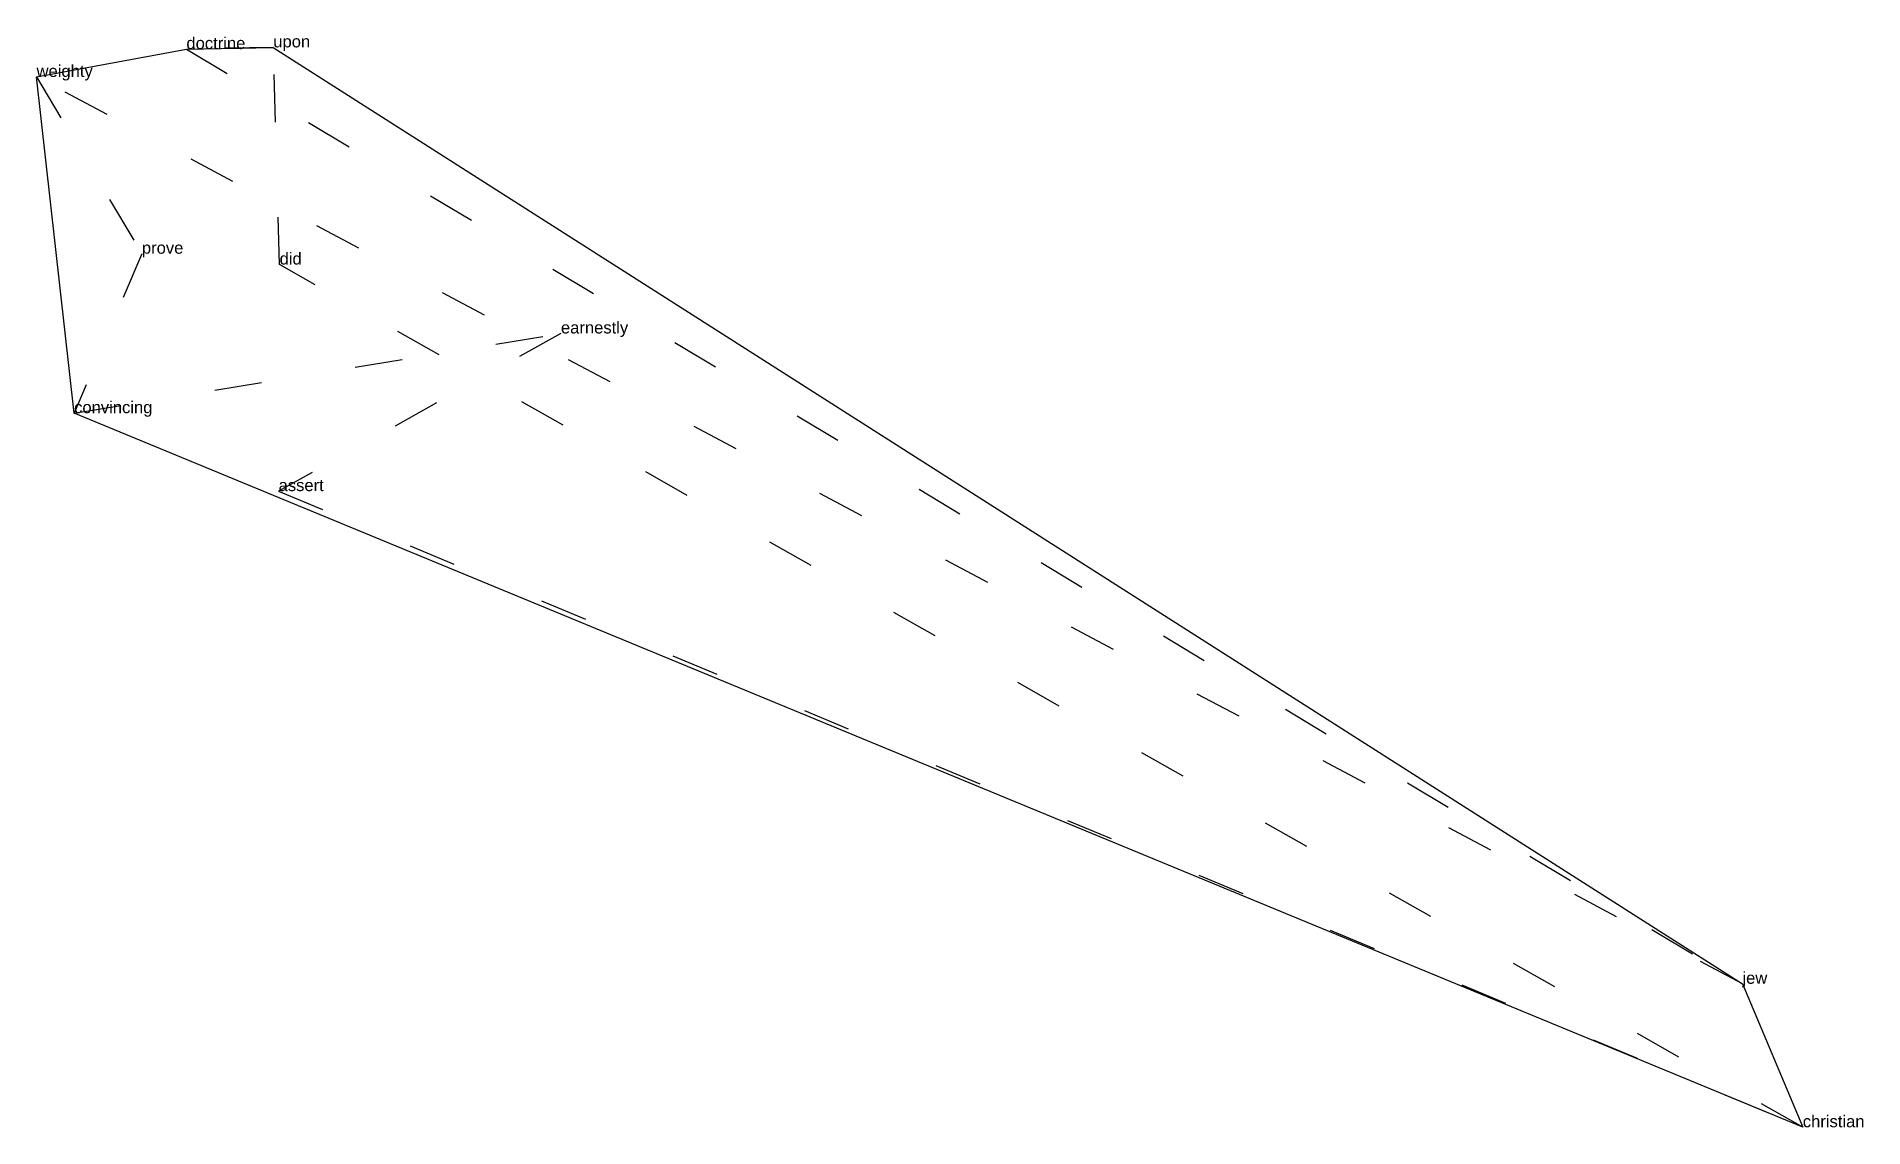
# Model space of a CAD drawing. Extents: x -0.84 to 3.01, y -1.5 to 0.8.
import ezdxf

# ---------------------------------------------------------------- set-up
doc = ezdxf.new("R2010")
doc.units = 0
doc.linetypes.add('DOT', pattern=[0.2, 0, -0.2])
doc.layers.add('TEXT', color=1, linetype='CONTINUOUS')
doc.styles.get("Standard").update_dxf_attribs({"font": 'arial.ttf'})

msp = doc.modelspace()

# ---------------------------------------------------------------- linework, layer by layer
at = {"layer": 'INTERNAL', "linetype": 'DOT'}
msp.add_polyline3d([(-0.3297, -0.1577, 0), (2.8804, -1.4968, 0), (-0.3276, 0.3193, 0), (-0.3409, 0.7764, 0), (-0.5239, 0.7729, 0), (2.7532, -1.1948, 0), (-0.8395, 0.7142, 0), (-0.6176, 0.3421, 0), (-0.7604, 0.0064, 0), (0.2649, 0.1742, 0), (-0.3297, -0.1577, 0)], close=True, dxfattribs=at)
at = {"layer": 'OUTLINE', "linetype": 'CONTINUOUS'}
msp.add_polyline3d([(2.8804, -1.4968, 0), (-0.7604, 0.0064, 0), (-0.8395, 0.7142, 0), (-0.5239, 0.7729, 0), (-0.3409, 0.7764, 0), (2.7532, -1.1948, 0), (2.8804, -1.4968, 0)], close=True, dxfattribs=at)

# ---------------------------------------------------------------- texts
at = {"layer": 'TEXT'}
for s, p in [('doctrine', (-0.5239, 0.7729)), ('upon', (-0.3409, 0.7764)), ('weighty', (-0.8395, 0.7142)), ('prove', (-0.6176, 0.3421)), ('did', (-0.3276, 0.3193)), ('earnestly', (0.2649, 0.1742)), ('convincing', (-0.7604, 0.0064)), ('assert', (-0.3297, -0.1577)), ('jew', (2.7532, -1.1948)), ('christian', (2.8804, -1.4968))]:
    msp.add_text(s, height=0.025, dxfattribs=at).set_placement(p)

doc.saveas('drawing.dxf')
